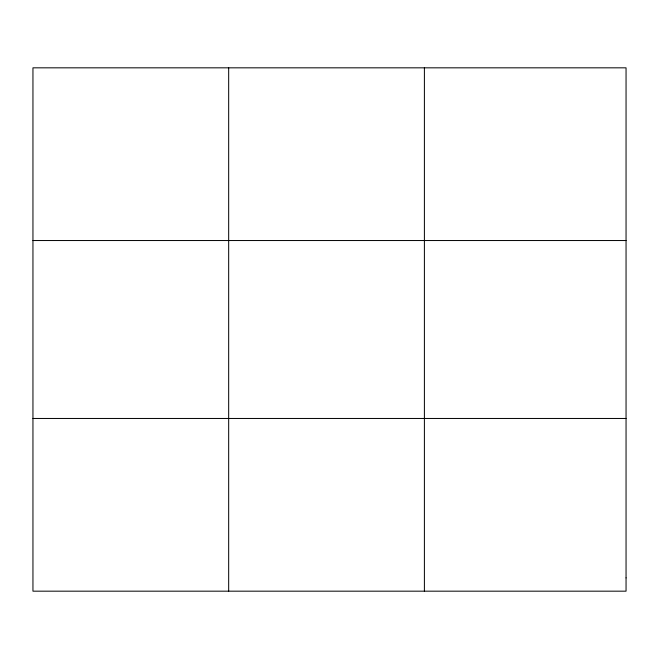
<?xml version="1.0" encoding="UTF-8"?>
<svg xmlns="http://www.w3.org/2000/svg" width="659" height="659" viewBox="0 0 659 659"><rect width="100%" height="100%" fill="white"/><g stroke="black" fill="none" stroke-linecap="round" stroke-linejoin="round"><path stroke-width="0.99" d="M228.673 591.172L228.673 67.828M424.396 591.172L424.396 67.828M32.95 240.535L626.05 240.535M32.95 418.465L626.05 418.465M626.05 577.885L626.05 591.172L32.95 591.172L32.95 67.828L626.05 67.828L626.05 577.885"/></g></svg>
